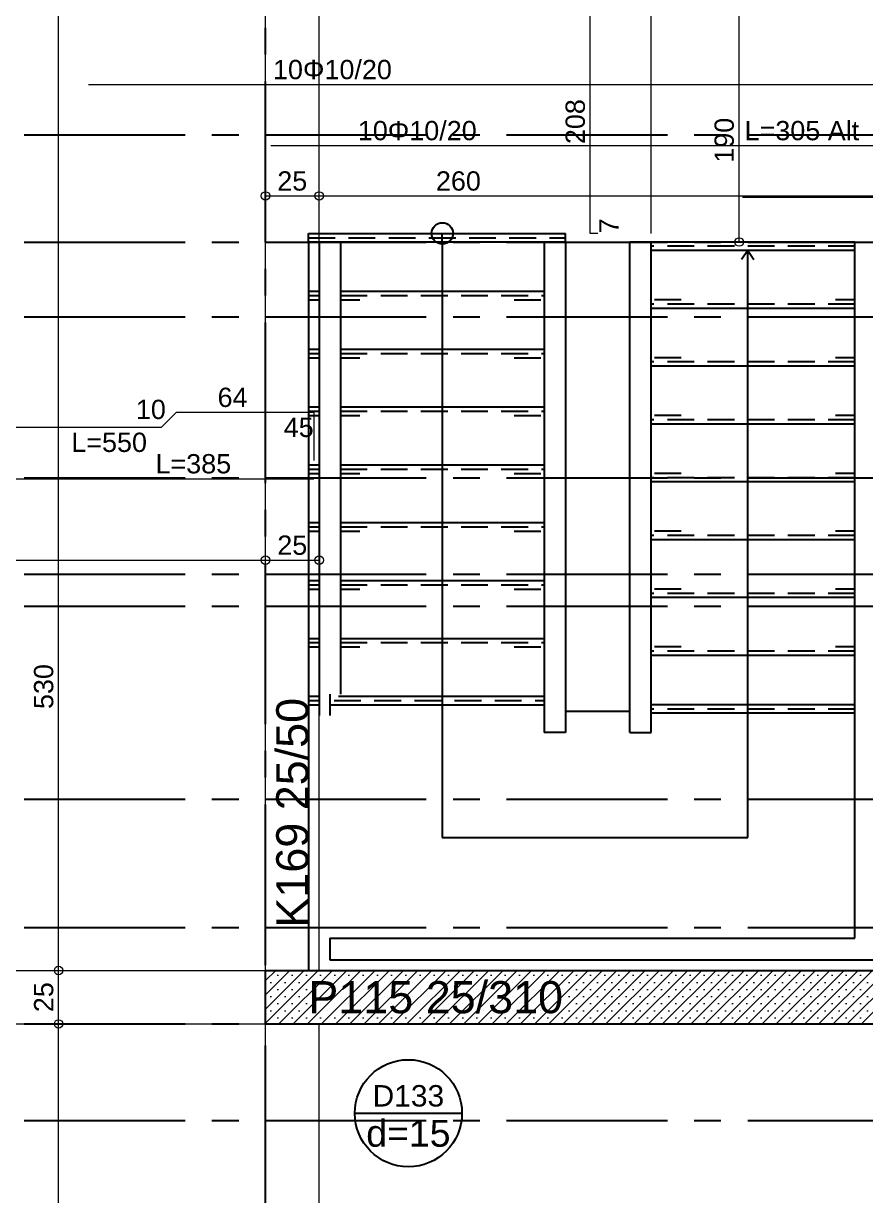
# Model space of a CAD drawing. Header units: millimetres. Extents: x 2232 to 85269, y -3593 to 5869.
# Drawn here: x 52092 to 52485, y 3613 to 4160 of the extents above; entities that cross this region are included whole.
import ezdxf

# ---------------------------------------------------------------- set-up
doc = ezdxf.new("R2010")
doc.units = ezdxf.units.MM
for name, pattern in [('CENTER2', [112.5, 75, -12.5, 12.5, -12.5]), ('DASHDOT2', [12.7, 6.35, -3.175, 0, -3.175]), ('HIDDEN2', [18.75, 12.5, -6.25])]:
    doc.linetypes.add(name, pattern=pattern)
doc.layers.add('aks', color=251, linetype='DASHDOT2', lineweight=35)
for name, color, linetype in [('Donatı Topl. Uzun. Yazısı', 7, 'Continuous'), ('Donatı Uz. Yazısı', 7, 'Continuous'), ('Donatı Yazısı', 7, 'Continuous'), ('Donatı Çizgisi', 7, 'Continuous'), ('Döşeme', 7, 'Continuous'), ('Kiriş', 7, 'Continuous'), ('Merdiven', 7, 'Continuous'), ('Panel', 7, 'Continuous'), ('Standart', 7, 'Continuous'), ('Statik Döşeme Kenarı', 7, 'Continuous'), ('Ölçülendirme', 7, 'Continuous')]:
    doc.layers.add(name, color=color, linetype=linetype)
doc.styles.add('arial_1_18', font='arial.ttf', dxfattribs={"height": 0.2})

# ---------------------------------------------------------------- blocks, each defined once
blk = doc.blocks.new('IDE382Entity2717')
at = {"layer": 'Statik Döşeme Kenarı', "color": 1, "linetype": 'Continuous', "lineweight": 5}
blk.add_lwpolyline([(1825, 1125), (2085, 1125)], dxfattribs=at)
blk = doc.blocks.new('IDE382Entity2775')
at = {"layer": 'Kiriş', "color": 4, "linetype": 'Continuous', "lineweight": 5}
blk.add_lwpolyline([(1825, 410), (1825, 760)], dxfattribs=at)
blk = doc.blocks.new('IDE382Entity2776')
at = {"layer": 'Kiriş', "color": 4, "linetype": 'Continuous', "lineweight": 5}
blk.add_lwpolyline([(1800, 410), (1800, 760)], dxfattribs=at)
blk = doc.blocks.new('IDE382Entity2800')
at = {"layer": 'Kiriş', "color": 4, "linetype": 'Continuous', "lineweight": 5}
blk.add_lwpolyline([(1825, 785), (1825, 1125)], dxfattribs=at)
blk = doc.blocks.new('IDE382Entity2801')
at = {"layer": 'Kiriş', "color": 4, "linetype": 'Continuous', "lineweight": 5}
blk.add_lwpolyline([(1825, 1125), (1825, 1315)], dxfattribs=at)
blk = doc.blocks.new('IDE382Entity2802')
at = {"layer": 'Kiriş', "color": 4, "linetype": 'Continuous', "lineweight": 5}
blk.add_lwpolyline([(1800, 785), (1800, 1315)], dxfattribs=at)
blk = doc.blocks.new('IDE382Entity2803')
at = {"layer": 'Kiriş', "color": 159, "linetype": 'Continuous', "lineweight": 5, "style": 'arial_1_18'}
blk.add_text('K169 25/50', height=15, rotation=90, dxfattribs=at).set_placement((1820, 805))
blk = doc.blocks.new('IDE382Entity2804')
at = {"layer": 'Kiriş', "color": 4, "linetype": 'Continuous', "lineweight": 5}
blk.add_lwpolyline([(1460, 760), (1800, 760)], dxfattribs=at)
blk = doc.blocks.new('IDE382Entity2805')
at = {"layer": 'Kiriş', "color": 4, "linetype": 'Continuous', "lineweight": 5}
blk.add_lwpolyline([(1460, 785), (1800, 785)], dxfattribs=at)
blk = doc.blocks.new('IDE382Entity3069')
at = {"layer": 'aks', "color": 251, "linetype": 'CENTER2', "lineweight": -3}
blk.add_lwpolyline([(0, 1175), (3260, 1175)], dxfattribs=at)
blk = doc.blocks.new('IDE382Entity3104')
at = {"layer": 'Panel', "linetype": 'Continuous', "lineweight": 5}
h = blk.add_hatch(dxfattribs=at)
h.set_pattern_fill('SACNCR', color=163, scale=50, style=0)
h.set_pattern_definition([(45, (0, 0), (-3.314563, 3.314563), []), (45, (3.3146, 0), (-3.314563, 3.314563), [0, -4.6875])])
h.paths.add_polyline_path([(1800, 785), (2110, 785), (2110, 760), (1800, 760)])
blk = doc.blocks.new('IDE382Entity3105')
at = {"layer": 'Panel', "color": 164, "linetype": 'Continuous', "lineweight": -3}
blk.add_lwpolyline([(1800, 760), (1800, 785)], dxfattribs=at)
blk = doc.blocks.new('IDE382Entity3106')
at = {"layer": 'Panel', "color": 164, "linetype": 'Continuous', "lineweight": -3}
blk.add_lwpolyline([(1800, 760), (2110, 760)], dxfattribs=at)
blk = doc.blocks.new('IDE382Entity3108')
at = {"layer": 'Panel', "color": 164, "linetype": 'Continuous', "lineweight": -3}
blk.add_lwpolyline([(1800, 785), (2110, 785)], dxfattribs=at)
blk = doc.blocks.new('IDE382Entity3109')
at = {"layer": 'Panel', "color": 159, "linetype": 'Continuous', "lineweight": -3, "style": 'arial_1_18'}
blk.add_text('P115 25/310', height=15, dxfattribs=at).set_placement((1820, 765))
blk = doc.blocks.new('IDE382Entity3322')
at = {"layer": 'aks', "color": 251, "linetype": 'CENTER2', "lineweight": -3}
blk.add_lwpolyline([(0, 805), (3260, 805)], dxfattribs=at)
blk = doc.blocks.new('IDE382Entity3329')
at = {"layer": 'aks', "color": 251, "linetype": 'CENTER2', "lineweight": -3}
blk.add_lwpolyline([(0, 955), (3260, 955)], dxfattribs=at)
blk = doc.blocks.new('IDE382Entity3350')
at = {"layer": 'aks', "color": 251, "linetype": 'CENTER2', "lineweight": -3}
blk.add_lwpolyline([(0, 760), (3260, 760)], dxfattribs=at)
blk = doc.blocks.new('IDE382Entity3357')
at = {"layer": 'aks', "color": 251, "linetype": 'CENTER2', "lineweight": -3}
blk.add_lwpolyline([(0, 1015), (3260, 1015)], dxfattribs=at)
blk = doc.blocks.new('IDE382Entity3364')
at = {"layer": 'aks', "color": 251, "linetype": 'CENTER2', "lineweight": -3}
blk.add_lwpolyline([(0, 1125), (3260, 1125)], dxfattribs=at)
blk = doc.blocks.new('IDE382Entity3371')
at = {"layer": 'aks', "color": 251, "linetype": 'CENTER2', "lineweight": -3}
blk.add_lwpolyline([(0, 970), (3260, 970)], dxfattribs=at)
blk = doc.blocks.new('IDE382Entity3378')
at = {"layer": 'aks', "color": 251, "linetype": 'CENTER2', "lineweight": -3}
blk.add_lwpolyline([(0, 715), (3260, 715)], dxfattribs=at)
blk = doc.blocks.new('IDE382Entity3385')
at = {"layer": 'aks', "color": 251, "linetype": 'CENTER2', "lineweight": -3}
blk.add_lwpolyline([(0, 865), (3260, 865)], dxfattribs=at)
blk = doc.blocks.new('IDE382Entity3392')
at = {"layer": 'aks', "color": 251, "linetype": 'CENTER2', "lineweight": -3}
blk.add_lwpolyline([(0, 1090), (3260, 1090)], dxfattribs=at)
blk = doc.blocks.new('IDE382Entity3434')
at = {"layer": 'aks', "color": 251, "linetype": 'CENTER2', "lineweight": -3}
blk.add_lwpolyline([(1800, 0), (1800, 2330)], dxfattribs=at)
blk = doc.blocks.new('IDE382Entity3504')
at = {"layer": 'Döşeme', "color": 117, "linetype": 'Continuous', "lineweight": -3}
blk.add_lwpolyline([(1841.67, 718.33), (1891.67, 718.33)], dxfattribs=at)
blk.add_circle((1866.67, 718.33), 25, dxfattribs=at)
at = {"layer": 'Döşeme', "color": 178, "linetype": 'Continuous', "lineweight": -3, "style": 'arial_1_18'}
blk.add_text('D133', height=10, dxfattribs=at).set_placement((1849.97, 721.46))
at = {"layer": 'Döşeme', "color": 164, "linetype": 'Continuous', "lineweight": -3, "style": 'arial_1_18'}
blk.add_text('d=15', height=12.5, dxfattribs=at).set_placement((1847, 702.71))
blk = doc.blocks.new('IDE382Entity3661')
at = {"layer": 'Merdiven', "color": 171, "linetype": 'Continuous', "lineweight": -3}
blk.add_lwpolyline([(1835, 1125), (1835, 914)], dxfattribs=at)
blk = doc.blocks.new('IDE382Entity3662')
at = {"layer": 'Merdiven', "color": 171, "linetype": 'Continuous', "lineweight": -3}
blk.add_lwpolyline([(1825, 1125), (1825, 904)], dxfattribs=at)
blk = doc.blocks.new('IDE382Entity3663')
at = {"layer": 'Merdiven', "color": 171, "linetype": 'Continuous', "lineweight": -3}
blk.add_lwpolyline([(1835, 1125), (1825, 1125)], dxfattribs=at)
blk = doc.blocks.new('IDE382Entity3664')
at = {"layer": 'Merdiven', "color": 171, "linetype": 'Continuous', "lineweight": -3}
blk.add_lwpolyline([(1940, 1125), (1940, 914)], dxfattribs=at)
blk = doc.blocks.new('IDE382Entity3665')
at = {"layer": 'Merdiven', "color": 171, "linetype": 'Continuous', "lineweight": -3}
blk.add_lwpolyline([(1930, 1125), (1930, 904)], dxfattribs=at)
blk = doc.blocks.new('IDE382Entity3666')
at = {"layer": 'Merdiven', "color": 171, "linetype": 'Continuous', "lineweight": -3}
blk.add_lwpolyline([(1940, 1125), (1930, 1125)], dxfattribs=at)
blk = doc.blocks.new('IDE382Entity3667')
at = {"layer": 'Merdiven', "color": 171, "linetype": 'Continuous', "lineweight": -3}
blk.add_lwpolyline([(1830, 914), (1830, 904)], dxfattribs=at)
blk = doc.blocks.new('IDE382Entity3668')
at = {"layer": 'Merdiven', "color": 171, "linetype": 'Continuous', "lineweight": -3}
blk.add_lwpolyline([(1830, 800), (2075, 800)], dxfattribs=at)
blk = doc.blocks.new('IDE382Entity3669')
at = {"layer": 'Merdiven', "color": 171, "linetype": 'Continuous', "lineweight": -3}
blk.add_lwpolyline([(1830, 790), (2085, 790)], dxfattribs=at)
blk = doc.blocks.new('IDE382Entity3670')
at = {"layer": 'Merdiven', "color": 171, "linetype": 'Continuous', "lineweight": -3}
blk.add_lwpolyline([(1830, 800), (1830, 790)], dxfattribs=at)
blk = doc.blocks.new('IDE382Entity3671')
at = {"layer": 'Merdiven', "color": 171, "linetype": 'Continuous', "lineweight": -3}
blk.add_lwpolyline([(2075, 800), (2075, 909)], dxfattribs=at)
blk = doc.blocks.new('IDE382Entity3673')
at = {"layer": 'Merdiven', "color": 171, "linetype": 'Continuous', "lineweight": -3}
blk.add_lwpolyline([(1940, 914), (1940, 896)], dxfattribs=at)
blk = doc.blocks.new('IDE382Entity3674')
at = {"layer": 'Merdiven', "color": 171, "linetype": 'Continuous', "lineweight": -3}
blk.add_lwpolyline([(1930, 904), (1930, 896)], dxfattribs=at)
blk = doc.blocks.new('IDE382Entity3675')
at = {"layer": 'Merdiven', "color": 171, "linetype": 'Continuous', "lineweight": -3}
blk.add_lwpolyline([(1940, 896), (1930, 896)], dxfattribs=at)
blk = doc.blocks.new('IDE382Entity3676')
at = {"layer": 'Merdiven', "color": 171, "linetype": 'Continuous', "lineweight": -3}
blk.add_lwpolyline([(1970, 896), (1970, 909)], dxfattribs=at)
blk = doc.blocks.new('IDE382Entity3677')
at = {"layer": 'Merdiven', "color": 171, "linetype": 'Continuous', "lineweight": -3}
blk.add_lwpolyline([(1980, 896), (1980, 909)], dxfattribs=at)
blk = doc.blocks.new('IDE382Entity3678')
at = {"layer": 'Merdiven', "color": 171, "linetype": 'Continuous', "lineweight": -3}
blk.add_lwpolyline([(1970, 896), (1980, 896)], dxfattribs=at)
blk = doc.blocks.new('IDE382Entity3679')
at = {"layer": 'Merdiven', "color": 171, "linetype": 'Continuous', "lineweight": -3}
blk.add_lwpolyline([(2075, 909), (2075, 1125)], dxfattribs=at)
blk = doc.blocks.new('IDE382Entity3681')
at = {"layer": 'Merdiven', "color": 171, "linetype": 'Continuous', "lineweight": -3}
blk.add_lwpolyline([(2075, 1125), (2085, 1125)], dxfattribs=at)
blk = doc.blocks.new('IDE382Entity3682')
at = {"layer": 'Merdiven', "color": 171, "linetype": 'Continuous', "lineweight": -3}
blk.add_lwpolyline([(1970, 909), (1970, 1125)], dxfattribs=at)
blk = doc.blocks.new('IDE382Entity3683')
at = {"layer": 'Merdiven', "color": 171, "linetype": 'Continuous', "lineweight": -3}
blk.add_lwpolyline([(1980, 909), (1980, 1125)], dxfattribs=at)
blk = doc.blocks.new('IDE382Entity3684')
at = {"layer": 'Merdiven', "color": 171, "linetype": 'Continuous', "lineweight": -3}
blk.add_lwpolyline([(1970, 1125), (1980, 1125)], dxfattribs=at)
blk = doc.blocks.new('IDE382Entity3685')
at = {"layer": 'Merdiven', "color": 171, "linetype": 'HIDDEN2', "lineweight": -3}
blk.add_lwpolyline([(1820, 1125), (1825, 1125)], dxfattribs=at)
blk = doc.blocks.new('IDE382Entity3686')
at = {"layer": 'Merdiven', "color": 171, "linetype": 'HIDDEN2', "lineweight": -3}
blk.add_lwpolyline([(1835, 1125), (1844, 1125)], dxfattribs=at)
blk = doc.blocks.new('IDE382Entity3687')
at = {"layer": 'Merdiven', "color": 171, "linetype": 'HIDDEN2', "lineweight": -3}
blk.add_lwpolyline([(1825, 1125), (1835, 1125)], dxfattribs=at)
blk = doc.blocks.new('IDE382Entity3688')
at = {"layer": 'Merdiven', "color": 171, "linetype": 'HIDDEN2', "lineweight": -3}
blk.add_lwpolyline([(1916, 1125), (1930, 1125)], dxfattribs=at)
blk = doc.blocks.new('IDE382Entity3689')
at = {"layer": 'Merdiven', "color": 171, "linetype": 'HIDDEN2', "lineweight": -3}
blk.add_lwpolyline([(1930, 1125), (1940, 1125)], dxfattribs=at)
blk = doc.blocks.new('IDE382Entity3690')
at = {"layer": 'Merdiven', "color": 171, "linetype": 'HIDDEN2', "lineweight": -3}
blk.add_lwpolyline([(1820, 1098), (1825, 1098)], dxfattribs=at)
blk = doc.blocks.new('IDE382Entity3691')
at = {"layer": 'Merdiven', "color": 171, "linetype": 'HIDDEN2', "lineweight": -3}
blk.add_lwpolyline([(1835, 1098), (1844, 1098)], dxfattribs=at)
blk = doc.blocks.new('IDE382Entity3692')
at = {"layer": 'Merdiven', "color": 171, "linetype": 'HIDDEN2', "lineweight": -3}
blk.add_lwpolyline([(1916, 1098), (1930, 1098)], dxfattribs=at)
blk = doc.blocks.new('IDE382Entity3693')
at = {"layer": 'Merdiven', "color": 171, "linetype": 'HIDDEN2', "lineweight": -3}
blk.add_lwpolyline([(1820, 1071), (1825, 1071)], dxfattribs=at)
blk = doc.blocks.new('IDE382Entity3694')
at = {"layer": 'Merdiven', "color": 171, "linetype": 'HIDDEN2', "lineweight": -3}
blk.add_lwpolyline([(1835, 1071), (1844, 1071)], dxfattribs=at)
blk = doc.blocks.new('IDE382Entity3695')
at = {"layer": 'Merdiven', "color": 171, "linetype": 'HIDDEN2', "lineweight": -3}
blk.add_lwpolyline([(1916, 1071), (1930, 1071)], dxfattribs=at)
blk = doc.blocks.new('IDE382Entity3696')
at = {"layer": 'Merdiven', "color": 171, "linetype": 'HIDDEN2', "lineweight": -3}
blk.add_lwpolyline([(1820, 1044), (1825, 1044)], dxfattribs=at)
blk = doc.blocks.new('IDE382Entity3697')
at = {"layer": 'Merdiven', "color": 171, "linetype": 'HIDDEN2', "lineweight": -3}
blk.add_lwpolyline([(1835, 1044), (1844, 1044)], dxfattribs=at)
blk = doc.blocks.new('IDE382Entity3698')
at = {"layer": 'Merdiven', "color": 171, "linetype": 'HIDDEN2', "lineweight": -3}
blk.add_lwpolyline([(1916, 1044), (1930, 1044)], dxfattribs=at)
blk = doc.blocks.new('IDE382Entity3699')
at = {"layer": 'Merdiven', "color": 171, "linetype": 'HIDDEN2', "lineweight": -3}
blk.add_lwpolyline([(1820, 1017), (1825, 1017)], dxfattribs=at)
blk = doc.blocks.new('IDE382Entity3700')
at = {"layer": 'Merdiven', "color": 171, "linetype": 'HIDDEN2', "lineweight": -3}
blk.add_lwpolyline([(1835, 1017), (1844, 1017)], dxfattribs=at)
blk = doc.blocks.new('IDE382Entity3701')
at = {"layer": 'Merdiven', "color": 171, "linetype": 'HIDDEN2', "lineweight": -3}
blk.add_lwpolyline([(1916, 1017), (1930, 1017)], dxfattribs=at)
blk = doc.blocks.new('IDE382Entity3702')
at = {"layer": 'Merdiven', "color": 171, "linetype": 'HIDDEN2', "lineweight": -3}
blk.add_lwpolyline([(1820, 990), (1825, 990)], dxfattribs=at)
blk = doc.blocks.new('IDE382Entity3703')
at = {"layer": 'Merdiven', "color": 171, "linetype": 'HIDDEN2', "lineweight": -3}
blk.add_lwpolyline([(1835, 990), (1844, 990)], dxfattribs=at)
blk = doc.blocks.new('IDE382Entity3704')
at = {"layer": 'Merdiven', "color": 171, "linetype": 'HIDDEN2', "lineweight": -3}
blk.add_lwpolyline([(1916, 990), (1930, 990)], dxfattribs=at)
blk = doc.blocks.new('IDE382Entity3705')
at = {"layer": 'Merdiven', "color": 171, "linetype": 'HIDDEN2', "lineweight": -3}
blk.add_lwpolyline([(1820, 963), (1825, 963)], dxfattribs=at)
blk = doc.blocks.new('IDE382Entity3706')
at = {"layer": 'Merdiven', "color": 171, "linetype": 'HIDDEN2', "lineweight": -3}
blk.add_lwpolyline([(1835, 963), (1844, 963)], dxfattribs=at)
blk = doc.blocks.new('IDE382Entity3707')
at = {"layer": 'Merdiven', "color": 171, "linetype": 'HIDDEN2', "lineweight": -3}
blk.add_lwpolyline([(1916, 963), (1930, 963)], dxfattribs=at)
blk = doc.blocks.new('IDE382Entity3708')
at = {"layer": 'Merdiven', "color": 171, "linetype": 'HIDDEN2', "lineweight": -3}
blk.add_lwpolyline([(1820, 936), (1825, 936)], dxfattribs=at)
blk = doc.blocks.new('IDE382Entity3709')
at = {"layer": 'Merdiven', "color": 171, "linetype": 'HIDDEN2', "lineweight": -3}
blk.add_lwpolyline([(1835, 936), (1844, 936)], dxfattribs=at)
blk = doc.blocks.new('IDE382Entity3710')
at = {"layer": 'Merdiven', "color": 171, "linetype": 'HIDDEN2', "lineweight": -3}
blk.add_lwpolyline([(1916, 936), (1930, 936)], dxfattribs=at)
blk = doc.blocks.new('IDE382Entity3711')
at = {"layer": 'Merdiven', "color": 171, "linetype": 'HIDDEN2', "lineweight": -3}
blk.add_lwpolyline([(1820, 909), (1825, 909)], dxfattribs=at)
blk = doc.blocks.new('IDE382Entity3712')
at = {"layer": 'Merdiven', "color": 171, "linetype": 'HIDDEN2', "lineweight": -3}
blk.add_lwpolyline([(1830, 909), (1844, 909)], dxfattribs=at)
blk = doc.blocks.new('IDE382Entity3713')
at = {"layer": 'Merdiven', "color": 171, "linetype": 'HIDDEN2', "lineweight": -3}
blk.add_lwpolyline([(1916, 909), (1930, 909)], dxfattribs=at)
blk = doc.blocks.new('IDE382Entity3714')
at = {"layer": 'Merdiven', "color": 171, "linetype": 'HIDDEN2', "lineweight": -3}
blk.add_lwpolyline([(1820, 1127), (1940, 1127)], dxfattribs=at)
blk = doc.blocks.new('IDE382Entity3715')
at = {"layer": 'Merdiven', "color": 171, "linetype": 'HIDDEN2', "lineweight": -3}
blk.add_lwpolyline([(1820, 1100), (1825, 1100)], dxfattribs=at)
blk = doc.blocks.new('IDE382Entity3716')
at = {"layer": 'Merdiven', "color": 171, "linetype": 'HIDDEN2', "lineweight": -3}
blk.add_lwpolyline([(1835, 1100), (1930, 1100)], dxfattribs=at)
blk = doc.blocks.new('IDE382Entity3717')
at = {"layer": 'Merdiven', "color": 171, "linetype": 'HIDDEN2', "lineweight": -3}
blk.add_lwpolyline([(1820, 1073), (1825, 1073)], dxfattribs=at)
blk = doc.blocks.new('IDE382Entity3718')
at = {"layer": 'Merdiven', "color": 171, "linetype": 'HIDDEN2', "lineweight": -3}
blk.add_lwpolyline([(1835, 1073), (1930, 1073)], dxfattribs=at)
blk = doc.blocks.new('IDE382Entity3719')
at = {"layer": 'Merdiven', "color": 171, "linetype": 'HIDDEN2', "lineweight": -3}
blk.add_lwpolyline([(1820, 1046), (1825, 1046)], dxfattribs=at)
blk = doc.blocks.new('IDE382Entity3720')
at = {"layer": 'Merdiven', "color": 171, "linetype": 'HIDDEN2', "lineweight": -3}
blk.add_lwpolyline([(1835, 1046), (1930, 1046)], dxfattribs=at)
blk = doc.blocks.new('IDE382Entity3721')
at = {"layer": 'Merdiven', "color": 171, "linetype": 'HIDDEN2', "lineweight": -3}
blk.add_lwpolyline([(1820, 1019), (1825, 1019)], dxfattribs=at)
blk = doc.blocks.new('IDE382Entity3722')
at = {"layer": 'Merdiven', "color": 171, "linetype": 'HIDDEN2', "lineweight": -3}
blk.add_lwpolyline([(1835, 1019), (1930, 1019)], dxfattribs=at)
blk = doc.blocks.new('IDE382Entity3723')
at = {"layer": 'Merdiven', "color": 171, "linetype": 'HIDDEN2', "lineweight": -3}
blk.add_lwpolyline([(1820, 992), (1825, 992)], dxfattribs=at)
blk = doc.blocks.new('IDE382Entity3724')
at = {"layer": 'Merdiven', "color": 171, "linetype": 'HIDDEN2', "lineweight": -3}
blk.add_lwpolyline([(1835, 992), (1930, 992)], dxfattribs=at)
blk = doc.blocks.new('IDE382Entity3725')
at = {"layer": 'Merdiven', "color": 171, "linetype": 'HIDDEN2', "lineweight": -3}
blk.add_lwpolyline([(1820, 965), (1825, 965)], dxfattribs=at)
blk = doc.blocks.new('IDE382Entity3726')
at = {"layer": 'Merdiven', "color": 171, "linetype": 'HIDDEN2', "lineweight": -3}
blk.add_lwpolyline([(1835, 965), (1930, 965)], dxfattribs=at)
blk = doc.blocks.new('IDE382Entity3727')
at = {"layer": 'Merdiven', "color": 171, "linetype": 'HIDDEN2', "lineweight": -3}
blk.add_lwpolyline([(1820, 938), (1825, 938)], dxfattribs=at)
blk = doc.blocks.new('IDE382Entity3728')
at = {"layer": 'Merdiven', "color": 171, "linetype": 'HIDDEN2', "lineweight": -3}
blk.add_lwpolyline([(1835, 938), (1930, 938)], dxfattribs=at)
blk = doc.blocks.new('IDE382Entity3729')
at = {"layer": 'Merdiven', "color": 171, "linetype": 'HIDDEN2', "lineweight": -3}
blk.add_lwpolyline([(1820, 911), (1825, 911)], dxfattribs=at)
blk = doc.blocks.new('IDE382Entity3730')
at = {"layer": 'Merdiven', "color": 171, "linetype": 'HIDDEN2', "lineweight": -3}
blk.add_lwpolyline([(1832, 911), (1930, 911)], dxfattribs=at)
blk = doc.blocks.new('IDE382Entity3731')
at = {"layer": 'Merdiven', "color": 171, "linetype": 'Continuous', "lineweight": -3}
blk.add_lwpolyline([(1820, 1129), (1940, 1129)], dxfattribs=at)
blk = doc.blocks.new('IDE382Entity3732')
at = {"layer": 'Merdiven', "color": 171, "linetype": 'Continuous', "lineweight": -3}
blk.add_lwpolyline([(1820, 1102), (1825, 1102)], dxfattribs=at)
blk = doc.blocks.new('IDE382Entity3733')
at = {"layer": 'Merdiven', "color": 171, "linetype": 'Continuous', "lineweight": -3}
blk.add_lwpolyline([(1835, 1102), (1930, 1102)], dxfattribs=at)
blk = doc.blocks.new('IDE382Entity3734')
at = {"layer": 'Merdiven', "color": 171, "linetype": 'Continuous', "lineweight": -3}
blk.add_lwpolyline([(1820, 1075), (1825, 1075)], dxfattribs=at)
blk = doc.blocks.new('IDE382Entity3735')
at = {"layer": 'Merdiven', "color": 171, "linetype": 'Continuous', "lineweight": -3}
blk.add_lwpolyline([(1835, 1075), (1930, 1075)], dxfattribs=at)
blk = doc.blocks.new('IDE382Entity3736')
at = {"layer": 'Merdiven', "color": 171, "linetype": 'Continuous', "lineweight": -3}
blk.add_lwpolyline([(1820, 1048), (1825, 1048)], dxfattribs=at)
blk = doc.blocks.new('IDE382Entity3737')
at = {"layer": 'Merdiven', "color": 171, "linetype": 'Continuous', "lineweight": -3}
blk.add_lwpolyline([(1835, 1048), (1930, 1048)], dxfattribs=at)
blk = doc.blocks.new('IDE382Entity3738')
at = {"layer": 'Merdiven', "color": 171, "linetype": 'Continuous', "lineweight": -3}
blk.add_lwpolyline([(1820, 1021), (1825, 1021)], dxfattribs=at)
blk = doc.blocks.new('IDE382Entity3739')
at = {"layer": 'Merdiven', "color": 171, "linetype": 'Continuous', "lineweight": -3}
blk.add_lwpolyline([(1835, 1021), (1930, 1021)], dxfattribs=at)
blk = doc.blocks.new('IDE382Entity3740')
at = {"layer": 'Merdiven', "color": 171, "linetype": 'Continuous', "lineweight": -3}
blk.add_lwpolyline([(1820, 994), (1825, 994)], dxfattribs=at)
blk = doc.blocks.new('IDE382Entity3741')
at = {"layer": 'Merdiven', "color": 171, "linetype": 'Continuous', "lineweight": -3}
blk.add_lwpolyline([(1835, 994), (1930, 994)], dxfattribs=at)
blk = doc.blocks.new('IDE382Entity3742')
at = {"layer": 'Merdiven', "color": 171, "linetype": 'Continuous', "lineweight": -3}
blk.add_lwpolyline([(1820, 967), (1825, 967)], dxfattribs=at)
blk = doc.blocks.new('IDE382Entity3743')
at = {"layer": 'Merdiven', "color": 171, "linetype": 'Continuous', "lineweight": -3}
blk.add_lwpolyline([(1835, 967), (1930, 967)], dxfattribs=at)
blk = doc.blocks.new('IDE382Entity3744')
at = {"layer": 'Merdiven', "color": 171, "linetype": 'Continuous', "lineweight": -3}
blk.add_lwpolyline([(1820, 940), (1825, 940)], dxfattribs=at)
blk = doc.blocks.new('IDE382Entity3745')
at = {"layer": 'Merdiven', "color": 171, "linetype": 'Continuous', "lineweight": -3}
blk.add_lwpolyline([(1835, 940), (1930, 940)], dxfattribs=at)
blk = doc.blocks.new('IDE382Entity3746')
at = {"layer": 'Merdiven', "color": 171, "linetype": 'Continuous', "lineweight": -3}
blk.add_lwpolyline([(1820, 913), (1825, 913)], dxfattribs=at)
blk = doc.blocks.new('IDE382Entity3747')
at = {"layer": 'Merdiven', "color": 171, "linetype": 'Continuous', "lineweight": -3}
blk.add_lwpolyline([(1834, 913), (1930, 913)], dxfattribs=at)
blk = doc.blocks.new('IDE382Entity3748')
at = {"layer": 'Merdiven', "color": 171, "linetype": 'Continuous', "lineweight": -3}
blk.add_lwpolyline([(1820, 1125), (1820, 1129)], dxfattribs=at)
blk = doc.blocks.new('IDE382Entity3749')
at = {"layer": 'Merdiven', "color": 171, "linetype": 'Continuous', "lineweight": -3}
blk.add_lwpolyline([(1940, 1125), (1940, 1129)], dxfattribs=at)
blk = doc.blocks.new('IDE382Entity3750')
at = {"layer": 'Merdiven', "color": 171, "linetype": 'Continuous', "lineweight": -3}
blk.add_lwpolyline([(1835, 1125), (1825, 1125)], dxfattribs=at)
blk = doc.blocks.new('IDE382Entity3751')
at = {"layer": 'Merdiven', "color": 171, "linetype": 'Continuous', "lineweight": -3}
blk.add_lwpolyline([(1825, 1125), (1820, 1125)], dxfattribs=at)
blk = doc.blocks.new('IDE382Entity3752')
at = {"layer": 'Merdiven', "color": 171, "linetype": 'Continuous', "lineweight": -3}
blk.add_lwpolyline([(1940, 1125), (1930, 1125)], dxfattribs=at)
blk = doc.blocks.new('IDE382Entity3753')
at = {"layer": 'Merdiven', "color": 171, "linetype": 'Continuous', "lineweight": -3}
blk.add_lwpolyline([(1930, 1125), (1835, 1125)], dxfattribs=at)
blk = doc.blocks.new('IDE382Entity3754')
at = {"layer": 'Merdiven', "color": 171, "linetype": 'Continuous', "lineweight": -3}
blk.add_lwpolyline([(1820, 1125), (1820, 909)], dxfattribs=at)
blk = doc.blocks.new('IDE382Entity3755')
at = {"layer": 'Merdiven', "color": 171, "linetype": 'Continuous', "lineweight": -3}
blk.add_lwpolyline([(1820, 909), (1825, 909)], dxfattribs=at)
blk = doc.blocks.new('IDE382Entity3756')
at = {"layer": 'Merdiven', "color": 171, "linetype": 'Continuous', "lineweight": -3}
blk.add_lwpolyline([(1830, 909), (1930, 909)], dxfattribs=at)
blk = doc.blocks.new('IDE382Entity3757')
at = {"layer": 'Merdiven', "color": 251, "linetype": 'Continuous', "lineweight": -3}
blk.add_lwpolyline([(1882.5, 1125), (1882.5, 909)], dxfattribs=at)
blk = doc.blocks.new('IDE382Entity3758')
at = {"layer": 'Merdiven', "color": 251, "linetype": 'Continuous', "lineweight": -3}
blk.add_lwpolyline([(1882.5, 1125), (1882.5, 1129)], dxfattribs=at)
blk = doc.blocks.new('IDE382Entity3759')
at = {"layer": 'Merdiven', "color": 171, "linetype": 'Continuous', "lineweight": -3}
blk.add_lwpolyline([(1820, 909), (1825, 909)], dxfattribs=at)
blk = doc.blocks.new('IDE382Entity3760')
at = {"layer": 'Merdiven', "color": 171, "linetype": 'Continuous', "lineweight": -3}
blk.add_lwpolyline([(1830, 909), (1930, 909)], dxfattribs=at)
blk = doc.blocks.new('IDE382Entity3761')
at = {"layer": 'Merdiven', "color": 171, "linetype": 'Continuous', "lineweight": -3}
blk.add_lwpolyline([(1820, 909), (1820, 785)], dxfattribs=at)
blk = doc.blocks.new('IDE382Entity3762')
at = {"layer": 'Merdiven', "color": 171, "linetype": 'Continuous', "lineweight": -3}
blk.add_lwpolyline([(1820, 785), (2090, 785)], dxfattribs=at)
blk = doc.blocks.new('IDE382Entity3764')
at = {"layer": 'Merdiven', "color": 171, "linetype": 'Continuous', "lineweight": -3}
blk.add_lwpolyline([(1940, 906), (1970, 906)], dxfattribs=at)
blk = doc.blocks.new('IDE382Entity3766')
at = {"layer": 'Merdiven', "color": 171, "linetype": 'Continuous', "lineweight": -3}
blk.add_lwpolyline([(2075, 909), (1980, 909)], dxfattribs=at)
blk = doc.blocks.new('IDE382Entity3767')
at = {"layer": 'Merdiven', "color": 251, "linetype": 'Continuous', "lineweight": -3}
blk.add_lwpolyline([(1882.5, 909), (1882.5, 847)], dxfattribs=at)
blk = doc.blocks.new('IDE382Entity3768')
at = {"layer": 'Merdiven', "color": 251, "linetype": 'Continuous', "lineweight": -3}
blk.add_lwpolyline([(1882.5, 847), (2025, 847)], dxfattribs=at)
blk = doc.blocks.new('IDE382Entity3769')
at = {"layer": 'Merdiven', "color": 251, "linetype": 'Continuous', "lineweight": -3}
blk.add_lwpolyline([(2025, 847), (2025, 909)], dxfattribs=at)
blk = doc.blocks.new('IDE382Entity3771')
at = {"layer": 'Merdiven', "color": 171, "linetype": 'HIDDEN2', "lineweight": -3}
blk.add_lwpolyline([(2075, 909), (2066, 909)], dxfattribs=at)
blk = doc.blocks.new('IDE382Entity3772')
at = {"layer": 'Merdiven', "color": 171, "linetype": 'HIDDEN2', "lineweight": -3}
blk.add_lwpolyline([(1994, 909), (1980, 909)], dxfattribs=at)
blk = doc.blocks.new('IDE382Entity3774')
at = {"layer": 'Merdiven', "color": 171, "linetype": 'HIDDEN2', "lineweight": -3}
blk.add_lwpolyline([(2075, 936), (2066, 936)], dxfattribs=at)
blk = doc.blocks.new('IDE382Entity3775')
at = {"layer": 'Merdiven', "color": 171, "linetype": 'HIDDEN2', "lineweight": -3}
blk.add_lwpolyline([(1994, 936), (1980, 936)], dxfattribs=at)
blk = doc.blocks.new('IDE382Entity3777')
at = {"layer": 'Merdiven', "color": 171, "linetype": 'HIDDEN2', "lineweight": -3}
blk.add_lwpolyline([(2075, 963), (2066, 963)], dxfattribs=at)
blk = doc.blocks.new('IDE382Entity3778')
at = {"layer": 'Merdiven', "color": 171, "linetype": 'HIDDEN2', "lineweight": -3}
blk.add_lwpolyline([(1994, 963), (1980, 963)], dxfattribs=at)
blk = doc.blocks.new('IDE382Entity3780')
at = {"layer": 'Merdiven', "color": 171, "linetype": 'HIDDEN2', "lineweight": -3}
blk.add_lwpolyline([(2075, 990), (2066, 990)], dxfattribs=at)
blk = doc.blocks.new('IDE382Entity3781')
at = {"layer": 'Merdiven', "color": 171, "linetype": 'HIDDEN2', "lineweight": -3}
blk.add_lwpolyline([(1994, 990), (1980, 990)], dxfattribs=at)
blk = doc.blocks.new('IDE382Entity3783')
at = {"layer": 'Merdiven', "color": 171, "linetype": 'HIDDEN2', "lineweight": -3}
blk.add_lwpolyline([(2075, 1017), (2066, 1017)], dxfattribs=at)
blk = doc.blocks.new('IDE382Entity3784')
at = {"layer": 'Merdiven', "color": 171, "linetype": 'HIDDEN2', "lineweight": -3}
blk.add_lwpolyline([(1994, 1017), (1980, 1017)], dxfattribs=at)
blk = doc.blocks.new('IDE382Entity3786')
at = {"layer": 'Merdiven', "color": 171, "linetype": 'HIDDEN2', "lineweight": -3}
blk.add_lwpolyline([(2075, 1044), (2066, 1044)], dxfattribs=at)
blk = doc.blocks.new('IDE382Entity3787')
at = {"layer": 'Merdiven', "color": 171, "linetype": 'HIDDEN2', "lineweight": -3}
blk.add_lwpolyline([(1994, 1044), (1980, 1044)], dxfattribs=at)
blk = doc.blocks.new('IDE382Entity3789')
at = {"layer": 'Merdiven', "color": 171, "linetype": 'HIDDEN2', "lineweight": -3}
blk.add_lwpolyline([(2075, 1071), (2066, 1071)], dxfattribs=at)
blk = doc.blocks.new('IDE382Entity3790')
at = {"layer": 'Merdiven', "color": 171, "linetype": 'HIDDEN2', "lineweight": -3}
blk.add_lwpolyline([(1994, 1071), (1980, 1071)], dxfattribs=at)
blk = doc.blocks.new('IDE382Entity3792')
at = {"layer": 'Merdiven', "color": 171, "linetype": 'HIDDEN2', "lineweight": -3}
blk.add_lwpolyline([(2075, 1098), (2066, 1098)], dxfattribs=at)
blk = doc.blocks.new('IDE382Entity3793')
at = {"layer": 'Merdiven', "color": 171, "linetype": 'HIDDEN2', "lineweight": -3}
blk.add_lwpolyline([(1994, 1098), (1980, 1098)], dxfattribs=at)
blk = doc.blocks.new('IDE382Entity3795')
at = {"layer": 'Merdiven', "color": 171, "linetype": 'HIDDEN2', "lineweight": -3}
blk.add_lwpolyline([(2075, 1125), (2066, 1125)], dxfattribs=at)
blk = doc.blocks.new('IDE382Entity3796')
at = {"layer": 'Merdiven', "color": 171, "linetype": 'HIDDEN2', "lineweight": -3}
blk.add_lwpolyline([(1994, 1125), (1980, 1125)], dxfattribs=at)
blk = doc.blocks.new('IDE382Entity3798')
at = {"layer": 'Merdiven', "color": 171, "linetype": 'HIDDEN2', "lineweight": -3}
blk.add_lwpolyline([(2075, 907), (1980, 907)], dxfattribs=at)
blk = doc.blocks.new('IDE382Entity3800')
at = {"layer": 'Merdiven', "color": 171, "linetype": 'HIDDEN2', "lineweight": -3}
blk.add_lwpolyline([(2075, 934), (1980, 934)], dxfattribs=at)
blk = doc.blocks.new('IDE382Entity3802')
at = {"layer": 'Merdiven', "color": 171, "linetype": 'HIDDEN2', "lineweight": -3}
blk.add_lwpolyline([(2075, 961), (1980, 961)], dxfattribs=at)
blk = doc.blocks.new('IDE382Entity3804')
at = {"layer": 'Merdiven', "color": 171, "linetype": 'HIDDEN2', "lineweight": -3}
blk.add_lwpolyline([(2075, 988), (1980, 988)], dxfattribs=at)
blk = doc.blocks.new('IDE382Entity3806')
at = {"layer": 'Merdiven', "color": 171, "linetype": 'HIDDEN2', "lineweight": -3}
blk.add_lwpolyline([(2075, 1015), (1980, 1015)], dxfattribs=at)
blk = doc.blocks.new('IDE382Entity3808')
at = {"layer": 'Merdiven', "color": 171, "linetype": 'HIDDEN2', "lineweight": -3}
blk.add_lwpolyline([(2075, 1042), (1980, 1042)], dxfattribs=at)
blk = doc.blocks.new('IDE382Entity3810')
at = {"layer": 'Merdiven', "color": 171, "linetype": 'HIDDEN2', "lineweight": -3}
blk.add_lwpolyline([(2075, 1069), (1980, 1069)], dxfattribs=at)
blk = doc.blocks.new('IDE382Entity3812')
at = {"layer": 'Merdiven', "color": 171, "linetype": 'HIDDEN2', "lineweight": -3}
blk.add_lwpolyline([(2075, 1096), (1980, 1096)], dxfattribs=at)
blk = doc.blocks.new('IDE382Entity3814')
at = {"layer": 'Merdiven', "color": 171, "linetype": 'HIDDEN2', "lineweight": -3}
blk.add_lwpolyline([(2075, 1123), (1980, 1123)], dxfattribs=at)
blk = doc.blocks.new('IDE382Entity3816')
at = {"layer": 'Merdiven', "color": 171, "linetype": 'Continuous', "lineweight": -3}
blk.add_lwpolyline([(2075, 905), (1980, 905)], dxfattribs=at)
blk = doc.blocks.new('IDE382Entity3818')
at = {"layer": 'Merdiven', "color": 171, "linetype": 'Continuous', "lineweight": -3}
blk.add_lwpolyline([(2075, 932), (1980, 932)], dxfattribs=at)
blk = doc.blocks.new('IDE382Entity3820')
at = {"layer": 'Merdiven', "color": 171, "linetype": 'Continuous', "lineweight": -3}
blk.add_lwpolyline([(2075, 959), (1980, 959)], dxfattribs=at)
blk = doc.blocks.new('IDE382Entity3822')
at = {"layer": 'Merdiven', "color": 171, "linetype": 'Continuous', "lineweight": -3}
blk.add_lwpolyline([(2075, 986), (1980, 986)], dxfattribs=at)
blk = doc.blocks.new('IDE382Entity3824')
at = {"layer": 'Merdiven', "color": 171, "linetype": 'Continuous', "lineweight": -3}
blk.add_lwpolyline([(2075, 1013), (1980, 1013)], dxfattribs=at)
blk = doc.blocks.new('IDE382Entity3826')
at = {"layer": 'Merdiven', "color": 171, "linetype": 'Continuous', "lineweight": -3}
blk.add_lwpolyline([(2075, 1040), (1980, 1040)], dxfattribs=at)
blk = doc.blocks.new('IDE382Entity3828')
at = {"layer": 'Merdiven', "color": 171, "linetype": 'Continuous', "lineweight": -3}
blk.add_lwpolyline([(2075, 1067), (1980, 1067)], dxfattribs=at)
blk = doc.blocks.new('IDE382Entity3830')
at = {"layer": 'Merdiven', "color": 171, "linetype": 'Continuous', "lineweight": -3}
blk.add_lwpolyline([(2075, 1094), (1980, 1094)], dxfattribs=at)
blk = doc.blocks.new('IDE382Entity3832')
at = {"layer": 'Merdiven', "color": 171, "linetype": 'Continuous', "lineweight": -3}
blk.add_lwpolyline([(2075, 1121), (1980, 1121)], dxfattribs=at)
blk = doc.blocks.new('IDE382Entity3834')
at = {"layer": 'Merdiven', "color": 171, "linetype": 'Continuous', "lineweight": -3}
blk.add_lwpolyline([(2075, 909), (1980, 909)], dxfattribs=at)
blk = doc.blocks.new('IDE382Entity3837')
at = {"layer": 'Merdiven', "color": 171, "linetype": 'Continuous', "lineweight": -3}
blk.add_lwpolyline([(2075, 1125), (1980, 1125)], dxfattribs=at)
blk = doc.blocks.new('IDE382Entity3838')
at = {"layer": 'Merdiven', "color": 171, "linetype": 'Continuous', "lineweight": -3}
blk.add_lwpolyline([(1980, 1125), (1970, 1125)], dxfattribs=at)
blk = doc.blocks.new('IDE382Entity3839')
at = {"layer": 'Merdiven', "color": 251, "linetype": 'Continuous', "lineweight": -3}
blk.add_lwpolyline([(2025, 909), (2025, 1121)], dxfattribs=at)
blk = doc.blocks.new('IDE382Entity3840')
at = {"layer": 'Merdiven', "color": 251, "linetype": 'Continuous', "lineweight": -3}
blk.add_lwpolyline([(2025, 1121), (2022.13, 1116.9)], dxfattribs=at)
blk = doc.blocks.new('IDE382Entity3841')
at = {"layer": 'Merdiven', "color": 251, "linetype": 'Continuous', "lineweight": -3}
blk.add_lwpolyline([(2025, 1121), (2027.87, 1116.9)], dxfattribs=at)
blk = doc.blocks.new('IDE382Entity3842')
at = {"layer": 'Merdiven', "color": 251, "linetype": 'Continuous', "lineweight": -3}
blk.add_circle((1882.5, 1129), 5, dxfattribs=at)
blk = doc.blocks.new('IDE382Entity3859')
at = {"layer": 'Donatı Çizgisi', "color": 5, "linetype": 'Continuous', "lineweight": 5}
for points in [[(1951.5, 1129), (1951.5, 1337.5)], [(1980, 1129), (1980, 1337.5)], [(1717.5, 1198.5), (2190, 1198.5)], [(1802.5, 1170), (2107.5, 1170)], [(2022.5, 1146), (2169, 1146)], [(1955, 1129), (1951.5, 1129)], [(1751.43, 1038.5), (1758.43, 1045.5)], [(1758.43, 1045.5), (1822.5, 1045.5)], [(1822.5, 1045.5), (1822.5, 1023)], [(1528, 1038.5), (1751.43, 1038.5)], [(1437.5, 1014.5), (1822.5, 1014.5)]]:
    blk.add_lwpolyline(points, dxfattribs=at)
at = {"layer": 'Donatı Topl. Uzun. Yazısı', "color": 1, "linetype": 'Continuous', "lineweight": 5, "style": 'arial_1_18'}
for s, p in [('L=305 Alt', (2023.52, 1172.5)), ('L=550', (1709.41, 1027)), ('L=385', (1748.69, 1017))]:
    blk.add_text(s, height=9, dxfattribs=at).set_placement(p)
at = {"layer": 'Donatı Uz. Yazısı', "color": 5, "linetype": 'Continuous', "lineweight": 5, "style": 'arial_1_18'}
for s, p in [('208', (1949, 1170.7)), ('7', (1964.75, 1129))]:
    blk.add_text(s, height=9, rotation=90, dxfattribs=at).set_placement(p)
for s, p in [('64', (1777.65, 1048)), ('10', (1739.54, 1042.37)), ('45', (1808.52, 1034))]:
    blk.add_text(s, height=9, dxfattribs=at).set_placement(p)
at = {"layer": 'Donatı Yazısı', "color": 5, "linetype": 'Continuous', "lineweight": 5, "style": 'arial_1_18'}
for p in [(1803.5, 1201), (1843.07, 1172.5)]:
    blk.add_text('10Φ10/20', height=9, dxfattribs=at).set_placement(p)
blk = doc.blocks.new('IDE382Entity3860')
at = {"layer": 'Ölçülendirme', "color": 1, "linetype": 'Continuous', "lineweight": 5}
for points in [[(2021, 1125), (2021, 1340)], [(1703.5, 760), (1703.5, 1315)], [(1800, 1146.5), (2085, 1146.5)], [(1435, 976.5), (1825, 976.5)], [(1703.5, 130), (1703.5, 760)]]:
    blk.add_lwpolyline(points, dxfattribs=at)
for centre in [(1800, 1146.5), (1825, 1146.5), (2021, 1125), (1800, 976.5), (1825, 976.5), (1703.5, 785), (1703.5, 760), (1703.5, 760)]:
    blk.add_circle(centre, 2, dxfattribs=at)
at = {"layer": 'Ölçülendirme', "color": 1, "linetype": 'Continuous', "lineweight": 5, "style": 'arial_1_18'}
for s, p in [('190', (2018.5, 1162.01)), ('530', (1701, 907.01)), ('25', (1701, 765.51))]:
    blk.add_text(s, height=9, rotation=90, dxfattribs=at).set_placement(p)
for s, p in [('25', (1805.51, 1149)), ('260', (1879.51, 1149)), ('25', (1805.51, 979))]:
    blk.add_text(s, height=9, dxfattribs=at).set_placement(p)

msp = doc.modelspace()

# ---------------------------------------------------------------- block references
at = {"layer": 'aks'}
for name in ['IDE382Entity3434', 'IDE382Entity3069', 'IDE382Entity3364', 'IDE382Entity3392', 'IDE382Entity3357', 'IDE382Entity3371', 'IDE382Entity3329', 'IDE382Entity3385', 'IDE382Entity3322', 'IDE382Entity3350', 'IDE382Entity3378']:
    msp.add_blockref(name, (50405.18, 2932.89), dxfattribs=at)
at = {"layer": 'Döşeme'}
msp.add_blockref('IDE382Entity3504', (50405.18, 2932.89), dxfattribs=at)
at = {"layer": 'Kiriş'}
for name in ['IDE382Entity2802', 'IDE382Entity2801', 'IDE382Entity2800', 'IDE382Entity2803', 'IDE382Entity2805', 'IDE382Entity2804', 'IDE382Entity2776', 'IDE382Entity2775']:
    msp.add_blockref(name, (50405.18, 2932.89), dxfattribs=at)
at = {"layer": 'Merdiven'}
for name in ['IDE382Entity3842', 'IDE382Entity3731', 'IDE382Entity3748', 'IDE382Entity3714', 'IDE382Entity3758', 'IDE382Entity3749', 'IDE382Entity3685', 'IDE382Entity3751', 'IDE382Entity3754', 'IDE382Entity3662', 'IDE382Entity3663', 'IDE382Entity3687', 'IDE382Entity3750', 'IDE382Entity3661', 'IDE382Entity3686', 'IDE382Entity3753', 'IDE382Entity3757', 'IDE382Entity3688', 'IDE382Entity3665', 'IDE382Entity3666', 'IDE382Entity3689', 'IDE382Entity3752', 'IDE382Entity3664', 'IDE382Entity3682', 'IDE382Entity3684', 'IDE382Entity3838', 'IDE382Entity3683', 'IDE382Entity3796', 'IDE382Entity3837', 'IDE382Entity3814', 'IDE382Entity3795', 'IDE382Entity3679', 'IDE382Entity3681', 'IDE382Entity3832', 'IDE382Entity3840', 'IDE382Entity3839', 'IDE382Entity3841', 'IDE382Entity3732', 'IDE382Entity3715', 'IDE382Entity3733', 'IDE382Entity3716', 'IDE382Entity3690', 'IDE382Entity3691', 'IDE382Entity3692', 'IDE382Entity3793', 'IDE382Entity3812', 'IDE382Entity3830', 'IDE382Entity3792', 'IDE382Entity3734', 'IDE382Entity3717', 'IDE382Entity3735', 'IDE382Entity3718', 'IDE382Entity3693', 'IDE382Entity3694', 'IDE382Entity3695', 'IDE382Entity3790', 'IDE382Entity3810', 'IDE382Entity3828', 'IDE382Entity3789', 'IDE382Entity3736', 'IDE382Entity3719', 'IDE382Entity3737', 'IDE382Entity3720', 'IDE382Entity3696', 'IDE382Entity3697', 'IDE382Entity3698', 'IDE382Entity3787', 'IDE382Entity3808', 'IDE382Entity3826', 'IDE382Entity3786', 'IDE382Entity3738', 'IDE382Entity3721', 'IDE382Entity3739', 'IDE382Entity3722', 'IDE382Entity3699', 'IDE382Entity3700', 'IDE382Entity3701', 'IDE382Entity3784', 'IDE382Entity3806', 'IDE382Entity3824', 'IDE382Entity3783', 'IDE382Entity3740', 'IDE382Entity3723', 'IDE382Entity3702', 'IDE382Entity3741', 'IDE382Entity3724', 'IDE382Entity3703', 'IDE382Entity3704', 'IDE382Entity3781', 'IDE382Entity3780', 'IDE382Entity3804', 'IDE382Entity3822', 'IDE382Entity3742', 'IDE382Entity3725', 'IDE382Entity3705', 'IDE382Entity3743', 'IDE382Entity3726', 'IDE382Entity3706', 'IDE382Entity3707', 'IDE382Entity3778', 'IDE382Entity3777', 'IDE382Entity3802', 'IDE382Entity3820', 'IDE382Entity3744', 'IDE382Entity3727', 'IDE382Entity3708', 'IDE382Entity3745', 'IDE382Entity3728', 'IDE382Entity3709', 'IDE382Entity3710', 'IDE382Entity3775', 'IDE382Entity3774', 'IDE382Entity3800', 'IDE382Entity3818', 'IDE382Entity3667', 'IDE382Entity3673', 'IDE382Entity3746', 'IDE382Entity3729', 'IDE382Entity3711', 'IDE382Entity3755', 'IDE382Entity3759', 'IDE382Entity3761', 'IDE382Entity3712', 'IDE382Entity3756', 'IDE382Entity3760', 'IDE382Entity3730', 'IDE382Entity3747', 'IDE382Entity3767', 'IDE382Entity3713', 'IDE382Entity3676', 'IDE382Entity3677', 'IDE382Entity3766', 'IDE382Entity3772', 'IDE382Entity3834', 'IDE382Entity3769', 'IDE382Entity3771', 'IDE382Entity3671', 'IDE382Entity3674', 'IDE382Entity3764', 'IDE382Entity3798', 'IDE382Entity3816', 'IDE382Entity3675', 'IDE382Entity3678', 'IDE382Entity3768', 'IDE382Entity3668', 'IDE382Entity3670', 'IDE382Entity3669', 'IDE382Entity3762']:
    msp.add_blockref(name, (50405.18, 2932.89), dxfattribs=at)
at = {"layer": 'Panel'}
for name in ['IDE382Entity3104', 'IDE382Entity3105', 'IDE382Entity3108', 'IDE382Entity3109', 'IDE382Entity3106']:
    msp.add_blockref(name, (50405.18, 2932.89), dxfattribs=at)
at = {"layer": 'Standart'}
for name in ['IDE382Entity3860', 'IDE382Entity3859']:
    msp.add_blockref(name, (50405.18, 2932.89), dxfattribs=at)
at = {"layer": 'Statik Döşeme Kenarı'}
msp.add_blockref('IDE382Entity2717', (50405.18, 2932.89), dxfattribs=at)

doc.saveas('drawing.dxf')
